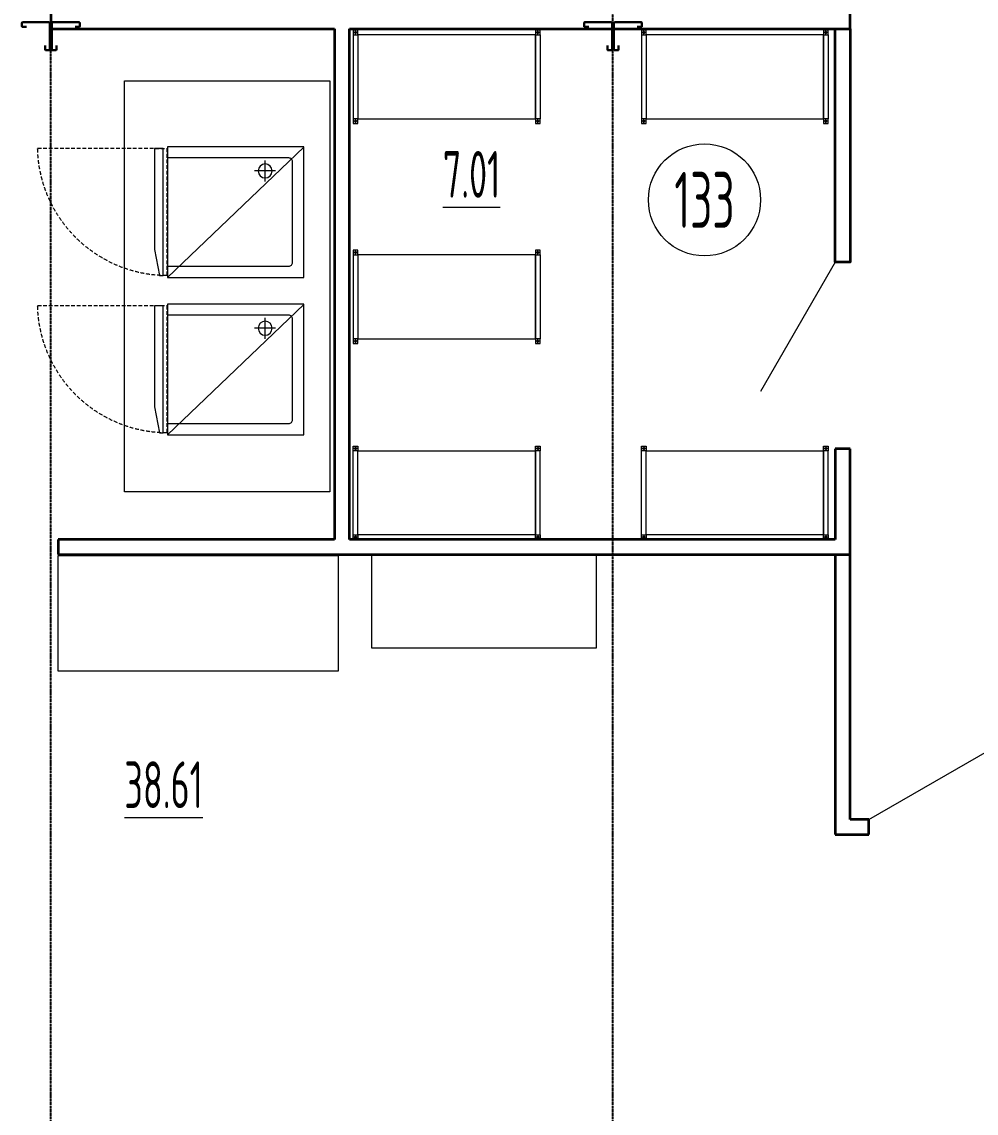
# Model space of a CAD drawing. Header units: millimetres. Extents: x 2162 to 93478, y -2737 to 52379.
# Drawn here: x 48037 to 53147, y 3023 to 8868 of the extents above; entities that cross this region are included whole.
import ezdxf
from ezdxf.enums import TextEntityAlignment as Align

# ---------------------------------------------------------------- set-up
doc = ezdxf.new("R2010")
doc.units = ezdxf.units.MM
for name, pattern in [('DASHEDX2', [1.5, 1, -0.5]), ('Штрихпунктир 15 х 2 х 2 мм', [19, 15, -2, 0, -2]), ('Штрихпунктирная', [30, 25, -2.25, 0.5, -2.25])]:
    doc.linetypes.add(name, pattern=pattern)
doc.layers.add('Axes', color=40, linetype='Штрихпунктирная')
for name, color, linetype, lineweight in [('Columns', 5, 'Continuous', 30), ('door', 7, 'Continuous', 18), ('equipment 1', 4, 'Continuous', 9), ('txt', 219, 'Continuous', 20), ('Wall', 5, 'Continuous', 9)]:
    doc.layers.add(name, color=color, linetype=linetype, lineweight=lineweight)
doc.styles.add('стиль1', font='cs_gost2304.shx', dxfattribs={"width": 0.8})

# ---------------------------------------------------------------- blocks, each defined once
blk = doc.blocks.new('d9')
at = {"layer": 'door'}
blk.add_line((-450, 40), (329.4, 490), dxfattribs=at)
blk = doc.blocks.new('d8')
at = {"layer": 'door'}
blk.add_line((400, 40), (-292.8, 440), dxfattribs=at)
blk = doc.blocks.new('kolumn')
at = {"color": 0, "ltscale": 100}
for p, q in [((4, 0), (146, 0)), ((0, -4), (0, -146)), ((146, -25), (125, -25)), ((150, -4), (150, -21)), ((4, -150), (21, -150)), ((25, -146), (25, -125))]:
    blk.add_line(p, q, dxfattribs=at)
for centre, start, end in [((4, -4), 90, 180), ((146, -4), 0, 90), ((146, -21), 270, 0), ((4, -146), 180, 270), ((21, -146), 270, 0)]:
    blk.add_arc(centre, 4, start, end, dxfattribs=at)
blk = doc.blocks.new('furn 0432')
at = {"color": 0}
for points in [[(25, 225), (0, 225), (0, 250), (25, 250)], [(1000, 225), (975, 225), (975, 250), (1000, 250)], [(975, -225), (25, -225), (25, 225), (975, 225)], [(25, -250), (0, -250), (0, -225), (25, -225)], [(1000, -250), (975, -250), (975, -225), (1000, -225)]]:
    blk.add_lwpolyline(points, close=True, dxfattribs=at)
for points in [[(25, 237.5), (0, 237.5)], [(12.5, 250), (12.5, 225)], [(1000, 237.5), (975, 237.5)], [(987.5, 250), (987.5, 225)], [(0, -225), (0, 225)], [(25, -225), (25, 225)], [(975, -225), (975, 225)], [(1000, -225), (1000, 225)], [(12.5, -225), (12.5, -250)], [(987.5, -225), (987.5, -250)], [(25, -237.5), (0, -237.5)], [(1000, -237.5), (975, -237.5)]]:
    blk.add_lwpolyline(points, dxfattribs=at)
for centre in [(12.5, 237.5), (987.5, 237.5), (12.5, -237.5), (987.5, -237.5)]:
    blk.add_circle(centre, 5, dxfattribs=at)
blk = doc.blocks.new('equipment 0576')
at = {"color": 0}
for points in [[(-350, -730), (347.3, 0.1)], [(220.3, -150.6), (220.3, -263.1)], [(164, -206.9), (276.5, -206.9)]]:
    blk.add_lwpolyline(points, dxfattribs=at)
for points in [[(-350, 0), (350, 0), (350, -730), (-350, -730)], [(-340.3, -753.3), (340.6, -753.3), (340.6, -800), (-200.2, -800), (-340.3, -772.8)]]:
    blk.add_lwpolyline(points, close=True, dxfattribs=at)
blk.add_lwpolyline([(-290, -730), (-290, -80, -0.414214), (-270, -60), (270, -60, -0.414214), (290, -80), (290, -730)], format="xyb", dxfattribs=at)
at = {"color": 0, "linetype": 'DASHEDX2', "ltscale": 20}
blk.add_lwpolyline([(-340.3, -733.3), (-340.3, -735, 0.405436), (342.9, -1424.9), (342.9, -1424.9), (341.4, -733.3)], format="xyb", close=True, dxfattribs=at)
at = {"color": 0}
blk.add_circle((220.3, -206.9), 37.5, dxfattribs=at)

msp = doc.modelspace()

# ---------------------------------------------------------------- linework, layer by layer
at = {"layer": 'Axes', "linetype": 'Штрихпунктир 15 х 2 х 2 мм'}
for p, q in [((48192.1, -1937.4), (48192.1, 21035.1)), ((51202.1, -1937.4), (51202.1, 21035.1))]:
    msp.add_line(p, q, dxfattribs=at)
at = {"layer": 'equipment 1'}
for points in [[(49687.4, 6350.8), (48587.4, 6350.8), (48587.4, 8550.8), (49687.4, 8550.8)], [(48231.7, 5390.1), (48231.7, 6010.1), (49731.7, 6010.1), (49731.7, 5390.1)], [(49911.7, 5513.1), (49911.7, 6013.1), (51111.7, 6013.1), (51111.7, 5513.1)]]:
    msp.add_lwpolyline(points, close=True, dxfattribs=at)
at = {"layer": 'txt'}
msp.add_circle((51692.5, 7913.9), 300, dxfattribs=at)
at = {"layer": 'Wall', "lineweight": 35}
for p, q in [((48192.1, 8910.1), (48192.1, 8830.1)), ((52472.1, 8830.1), (52472.1, 8910.1)), ((48192.1, 8830.1), (49712.1, 8830.1)), ((49712.1, 8830.1), (49712.1, 6095.1)), ((49792.1, 8830.1), (52472.1, 8830.1)), ((49792.1, 7395.1), (49792.1, 8830.1)), ((49792.1, 6095.1), (49792.1, 7395.1)), ((52392.1, 6580.1), (52392.1, 6095.1)), ((52472.1, 6580.1), (52392.1, 6580.1)), ((52472.1, 4595.1), (52472.1, 6580.1)), ((49712.1, 6095.1), (48232.1, 6095.1)), ((48232.1, 6095.1), (48232.1, 6015.1)), ((52392.1, 6095.1), (49792.1, 6095.1)), ((48232.1, 6015.1), (52472.1, 6015.1)), ((52392.1, 6015.1), (52392.1, 4515.1)), ((52572.1, 4595.1), (52472.1, 4595.1)), ((52572.1, 4515.1), (52572.1, 4595.1)), ((52392.1, 4515.1), (52572.1, 4515.1))]:
    msp.add_line(p, q, dxfattribs=at)
msp.add_lwpolyline([(52392.1, 8830.1), (52472.1, 8830.1), (52472.1, 7580.1), (52392.1, 7580.1)], close=True, dxfattribs=at)

# ---------------------------------------------------------------- block references
at = {"layer": 'Columns', "xscale": -1}
for p in [(48187.5, 8865.1), (51197.5, 8865.1)]:
    msp.add_blockref('kolumn', p, dxfattribs=at)
at = {"layer": 'Columns'}
for p in [(48197.5, 8865.1), (51207.5, 8865.1)]:
    msp.add_blockref('kolumn', p, dxfattribs=at)
at = {"layer": 'door', "rotation": 89.99999999999993}
msp.add_blockref('d8', (52432.1, 7180.1), dxfattribs=at)
at = {"layer": 'door'}
msp.add_blockref('d9', (53022.1, 4555.1), dxfattribs=at)
at = {"layer": 'equipment 1', "xscale": -1}
for name, p, rotation in [('furn 0432', (49812.1, 8572.8), 180), ('furn 0432', (51355.1, 8572.8), 180), ('equipment 0576', (49547, 7848.6), 270), ('furn 0432', (49812.1, 7395.1), 180), ('equipment 0576', (49547, 7006.4), 270)]:
    msp.add_blockref(name, p, dxfattribs=dict(at, rotation=rotation))
at = {"layer": 'equipment 1'}
for p in [(49812.1, 6345.1), (51355.1, 6345.1)]:
    msp.add_blockref('furn 0432', p, dxfattribs=at)

# ---------------------------------------------------------------- texts
at = {"layer": 'txt', "ltscale": 100, "style": 'стиль1', "width": 0.7}
for s, p in [('%%U7.01', (50445.5, 8050.7)), ('%%U38.61', (48796.7, 4781.9))]:
    msp.add_text(s, height=250, dxfattribs=at).set_placement(p, align=Align.MIDDLE_CENTER)
at = {"layer": 'txt', "style": 'стиль1', "width": 0.7}
msp.add_text('133', height=300, dxfattribs=at).set_placement((51692.5, 7913.9), align=Align.MIDDLE_CENTER)

doc.saveas('drawing.dxf')
